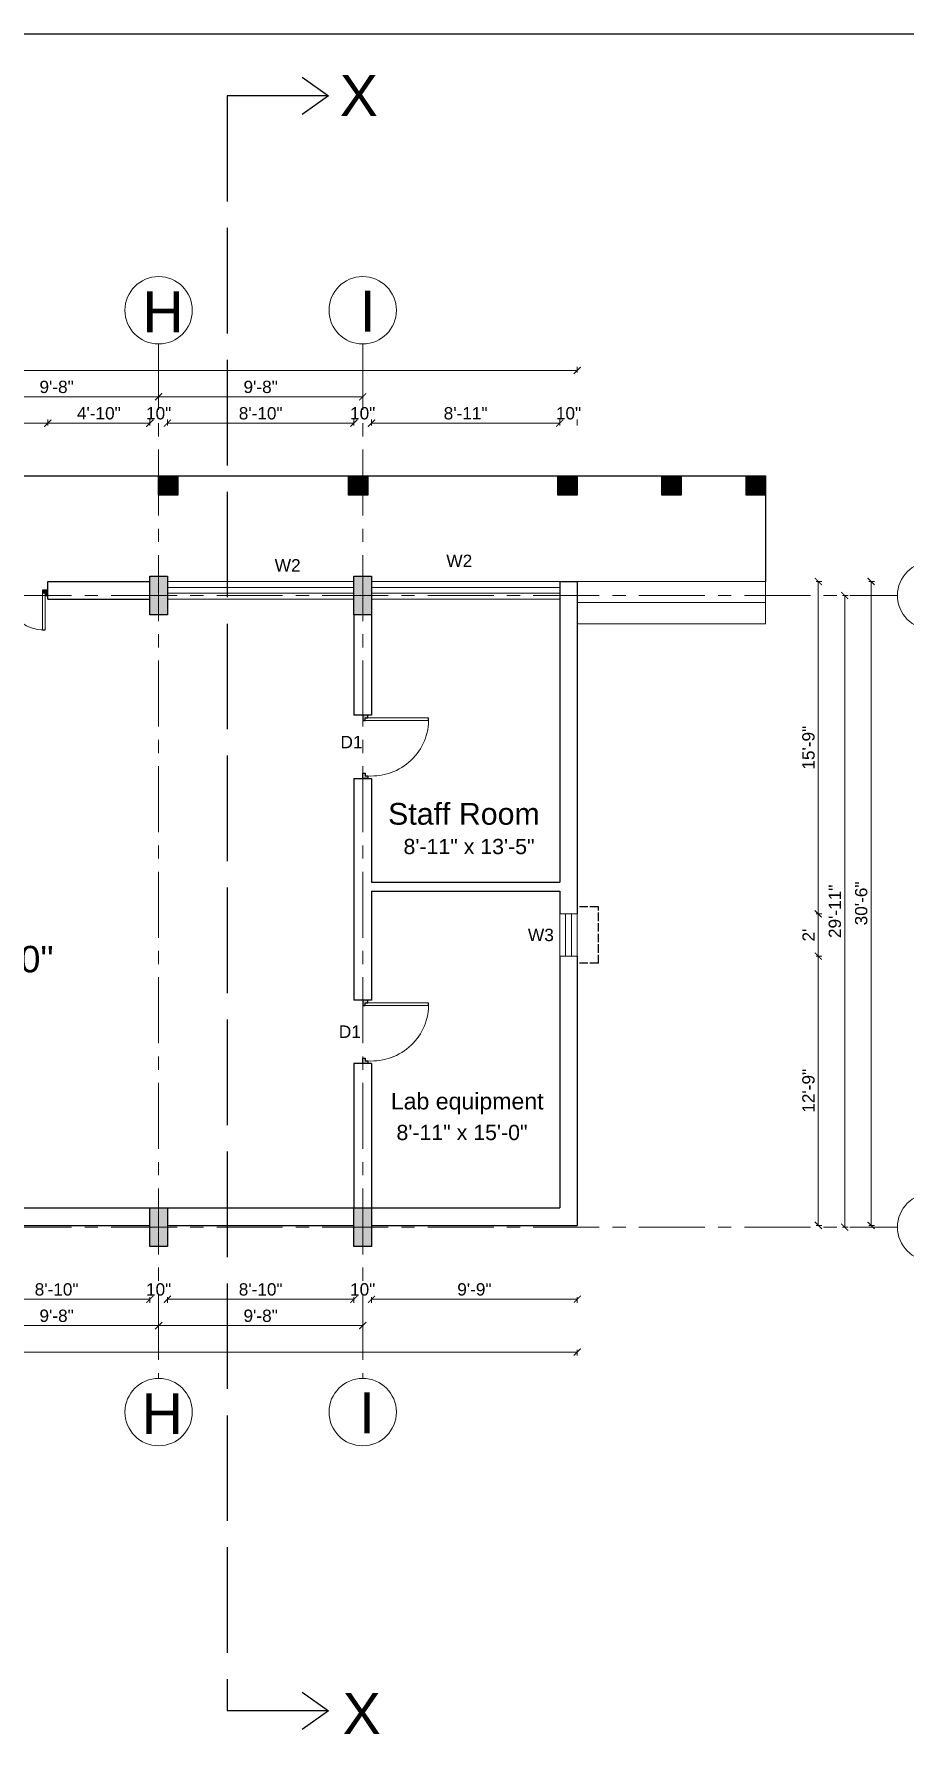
# Model space of a CAD drawing. Header units: inches. Extents: x -6800 to 96653, y -25814 to 17379.
# Drawn here: x -2464 to -1970, y 2711 to 3678 of the extents above; entities that cross this region are included whole.
import ezdxf

# ---------------------------------------------------------------- set-up
doc = ezdxf.new("R2010")
doc.units = ezdxf.units.IN
doc.header["$MEASUREMENT"] = 0
doc.header["$PDMODE"] = 34
doc.linetypes.add('ACAD_ISO02W100', pattern=[15, 12, -3])
doc.linetypes.add('CENTER', pattern=[2, 1.25, -0.25, 0.25, -0.25])
doc.layers.add('0 @ 1', color=7, linetype='Continuous')
for name, color, linetype, lineweight in [('Cent line', 54, 'CENTER', 9), ('Column', 101, 'Continuous', 30), ('Const line', 131, 'Continuous', 5), ('dimension', 50, 'Continuous', 20), ('dimension @ 1', 50, 'Continuous', 20), ('Door', 20, 'Continuous', 20), ('Page Format', 7, 'Continuous', 25), ('passage', 42, 'Continuous', 20), ('Sec line', 7, 'ACAD_ISO02W100', 13), ('Stairs', 60, 'Continuous', 13), ('text', 31, 'Continuous', 13), ('Wall', 90, 'Continuous', 30), ('Win ele', 211, 'Continuous', 15), ('Window', 140, 'Continuous', 13)]:
    doc.layers.add(name, color=color, linetype=linetype, lineweight=lineweight)
doc.layers.add('Chajja', color=191, linetype='ACAD_ISO02W100', lineweight=13, transparency=0.75)
doc.styles.get("Standard").update_dxf_attribs({"font": 'arial.ttf'})
doc.dimstyles.get("Standard").update_dxf_attribs({"dimtxt": 7, "dimasz": 4, "dimexe": 2, "dimexo": 2, "dimgap": 2, "dimtad": 1, "dimdec": 0, "dimzin": 0, "dimdsep": 46, "dimlunit": 4, "dimtxsty": 'Standard', "dimblk": 'ARCHTICK', "dimcen": 0.25, "dimclrd": 256, "dimclre": 256, "dimclrt": 256, "dimadec": 0, "dimazin": 0, "dimtfac": 1, "dimtdec": 0, "dimtofl": 0, "dimtmove": 0, "dimatfit": 3, "dimfxl": 1, "dimfxlon": 1, "dimtolj": 1, "dimtzin": 0, "dimlwd": -1, "dimlwe": -1, "dimarcsym": 1})

# ---------------------------------------------------------------- blocks, each defined once
blk = doc.blocks.new('col')
at = {"layer": 'Column'}
h = blk.add_hatch(color=256, dxfattribs=at)
h.dxf.hatch_style = 1
h.paths.add_polyline_path([(830.39, 923.41), (820.39, 923.41), (820.39, 901.41), (830.39, 901.41)])
blk.add_lwpolyline([(820.39, 923.41), (830.39, 923.41), (830.39, 901.41), (820.39, 901.41)], close=True, dxfattribs=at)
blk = doc.blocks.new('ext col2')
at = {"layer": 'Column'}
h = blk.add_hatch(color=256, dxfattribs=at)
h.dxf.hatch_style = 1
h.paths.add_polyline_path([(-33.85, -32.68), (-33.85, -21.68), (-44.85, -21.68), (-44.85, -32.68)])
blk.add_lwpolyline([(-44.85, -21.68), (-33.85, -21.68), (-33.85, -32.68), (-44.85, -32.68)], close=True, dxfattribs=at)
blk = doc.blocks.new('_ArchTick')
at = {"color": 0, "linetype": 'ByBlock', "const_width": 0.15}
blk.add_lwpolyline([(-0.5, -0.5), (0.5, 0.5)], dxfattribs=at)
blk = doc.blocks.new('*D1009')
at = {"layer": 'Defpoints', "color": 0, "transparency": 16777216}
for p in [(-2456.24, 3456.59), (-2504.24, 3369.59), (-2456.24, 3366.59)]:
    blk.add_point(p, dxfattribs=at)
at = {"layer": 'dimension', "transparency": 16777216}
for p, q in [((-2504.24, 3455.34), (-2504.24, 3458.59)), ((-2504.24, 3456.59), (-2456.24, 3456.59)), ((-2456.24, 3455.34), (-2456.24, 3458.59))]:
    blk.add_line(p, q, dxfattribs=at)
at = {"layer": 'dimension', "transparency": 16777216, "xscale": 4, "yscale": 4, "zscale": 4, "rotation": 180}
blk.add_blockref('_ArchTick', (-2504.24, 3456.59), dxfattribs=at)
at = {"layer": 'dimension', "transparency": 16777216, "xscale": 4, "yscale": 4, "zscale": 4}
blk.add_blockref('_ArchTick', (-2456.24, 3456.59), dxfattribs=at)
at = {"layer": 'dimension', "transparency": 16777216, "insert": (-2480.24, 3462.09), "char_height": 7, "attachment_point": 5}
blk.add_mtext("\\A1;4'", dxfattribs=at)
blk = doc.blocks.new('*D1008')
at = {"layer": 'Defpoints', "color": 0, "transparency": 16777216}
for p in [(-2398.24, 3456.59), (-2456.24, 3366.59), (-2398.24, 3366.59)]:
    blk.add_point(p, dxfattribs=at)
at = {"layer": 'dimension', "transparency": 16777216}
for p, q in [((-2456.24, 3455.34), (-2456.24, 3458.59)), ((-2456.24, 3456.59), (-2398.24, 3456.59)), ((-2398.24, 3455.34), (-2398.24, 3458.59))]:
    blk.add_line(p, q, dxfattribs=at)
at = {"layer": 'dimension', "transparency": 16777216, "xscale": 4, "yscale": 4, "zscale": 4, "rotation": 180}
blk.add_blockref('_ArchTick', (-2456.24, 3456.59), dxfattribs=at)
at = {"layer": 'dimension', "transparency": 16777216, "xscale": 4, "yscale": 4, "zscale": 4}
blk.add_blockref('_ArchTick', (-2398.24, 3456.59), dxfattribs=at)
at = {"layer": 'dimension', "transparency": 16777216, "insert": (-2427.24, 3462.16), "char_height": 7, "attachment_point": 5}
blk.add_mtext('\\A1;4\'-10"', dxfattribs=at)
blk = doc.blocks.new('*D1007')
at = {"layer": 'Defpoints', "color": 0, "transparency": 16777216}
for p in [(-2388.24, 3456.59), (-2398.24, 3366.59), (-2388.24, 3366.59)]:
    blk.add_point(p, dxfattribs=at)
at = {"layer": 'dimension', "transparency": 16777216}
for p, q in [((-2398.24, 3455.34), (-2398.24, 3458.59)), ((-2388.24, 3455.34), (-2388.24, 3458.59))]:
    blk.add_line(p, q, dxfattribs=at)
at = {"layer": 'dimension', "transparency": 16777216, "insert": (-2393.24, 3462.16), "char_height": 7, "attachment_point": 5}
blk.add_mtext('\\A1;10"', dxfattribs=at)
blk = doc.blocks.new('*D1006')
at = {"layer": 'Defpoints', "color": 0, "transparency": 16777216}
for p in [(-2282.24, 3456.59), (-2388.24, 3366.59), (-2282.24, 3366.59)]:
    blk.add_point(p, dxfattribs=at)
at = {"layer": 'dimension', "transparency": 16777216}
for p, q in [((-2388.24, 3455.34), (-2388.24, 3458.59)), ((-2388.24, 3456.59), (-2282.24, 3456.59)), ((-2282.24, 3455.34), (-2282.24, 3458.59))]:
    blk.add_line(p, q, dxfattribs=at)
at = {"layer": 'dimension', "transparency": 16777216, "xscale": 4, "yscale": 4, "zscale": 4, "rotation": 180}
blk.add_blockref('_ArchTick', (-2388.24, 3456.59), dxfattribs=at)
at = {"layer": 'dimension', "transparency": 16777216, "xscale": 4, "yscale": 4, "zscale": 4}
blk.add_blockref('_ArchTick', (-2282.24, 3456.59), dxfattribs=at)
at = {"layer": 'dimension', "transparency": 16777216, "insert": (-2335.24, 3462.16), "char_height": 7, "attachment_point": 5}
blk.add_mtext('\\A1;8\'-10"', dxfattribs=at)
blk = doc.blocks.new('*D1005')
at = {"layer": 'Defpoints', "color": 0, "transparency": 16777216}
for p in [(-2272.24, 3456.59), (-2282.24, 3366.59), (-2272.24, 3363.25)]:
    blk.add_point(p, dxfattribs=at)
at = {"layer": 'dimension', "transparency": 16777216}
for p, q in [((-2282.24, 3455.34), (-2282.24, 3458.59)), ((-2272.24, 3455.34), (-2272.24, 3458.59))]:
    blk.add_line(p, q, dxfattribs=at)
at = {"layer": 'dimension', "transparency": 16777216, "insert": (-2277.24, 3462.16), "char_height": 7, "attachment_point": 5}
blk.add_mtext('\\A1;10"', dxfattribs=at)
blk = doc.blocks.new('*D1004')
at = {"layer": 'Defpoints', "color": 0, "transparency": 16777216}
for p in [(-2165.24, 3456.59), (-2272.24, 3363.25), (-2165.24, 3366.59)]:
    blk.add_point(p, dxfattribs=at)
at = {"layer": 'dimension', "transparency": 16777216}
for p, q in [((-2272.24, 3455.34), (-2272.24, 3458.59)), ((-2272.24, 3456.59), (-2165.24, 3456.59)), ((-2165.24, 3455.34), (-2165.24, 3458.59))]:
    blk.add_line(p, q, dxfattribs=at)
at = {"layer": 'dimension', "transparency": 16777216, "xscale": 4, "yscale": 4, "zscale": 4, "rotation": 180}
blk.add_blockref('_ArchTick', (-2272.24, 3456.59), dxfattribs=at)
at = {"layer": 'dimension', "transparency": 16777216, "xscale": 4, "yscale": 4, "zscale": 4}
blk.add_blockref('_ArchTick', (-2165.24, 3456.59), dxfattribs=at)
at = {"layer": 'dimension', "transparency": 16777216, "insert": (-2218.74, 3462.16), "char_height": 7, "attachment_point": 5}
blk.add_mtext('\\A1;8\'-11"', dxfattribs=at)
blk = doc.blocks.new('*D1003')
at = {"layer": 'Defpoints', "color": 0, "transparency": 16777216}
for p in [(-2155.24, 3456.59), (-2165.24, 3366.59), (-2155.24, 3366.59)]:
    blk.add_point(p, dxfattribs=at)
at = {"layer": 'dimension', "transparency": 16777216}
for p, q in [((-2165.24, 3455.34), (-2165.24, 3458.59)), ((-2155.24, 3455.34), (-2155.24, 3458.59))]:
    blk.add_line(p, q, dxfattribs=at)
at = {"layer": 'dimension', "transparency": 16777216, "insert": (-2160.24, 3462.16), "char_height": 7, "attachment_point": 5}
blk.add_mtext('\\A1;10"', dxfattribs=at)
blk = doc.blocks.new('*D994')
at = {"layer": 'Defpoints', "color": 0, "transparency": 16777216}
for p in [(-2393.24, 3471.59), (-2509.24, 3369.59), (-2393.24, 3369.59)]:
    blk.add_point(p, dxfattribs=at)
at = {"layer": 'dimension', "transparency": 16777216}
for p, q in [((-2509.24, 3470.34), (-2509.24, 3473.59)), ((-2509.24, 3471.59), (-2393.24, 3471.59)), ((-2393.24, 3470.34), (-2393.24, 3473.59))]:
    blk.add_line(p, q, dxfattribs=at)
at = {"layer": 'dimension', "transparency": 16777216, "xscale": 4, "yscale": 4, "zscale": 4, "rotation": 180}
blk.add_blockref('_ArchTick', (-2509.24, 3471.59), dxfattribs=at)
at = {"layer": 'dimension', "transparency": 16777216, "xscale": 4, "yscale": 4, "zscale": 4}
blk.add_blockref('_ArchTick', (-2393.24, 3471.59), dxfattribs=at)
at = {"layer": 'dimension', "transparency": 16777216, "insert": (-2451.24, 3477.16), "char_height": 7, "attachment_point": 5}
blk.add_mtext('\\A1;9\'-8"', dxfattribs=at)
blk = doc.blocks.new('*D993')
at = {"layer": 'Defpoints', "color": 0, "transparency": 16777216}
for p in [(-2277.24, 3471.59), (-2393.24, 3369.59), (-2277.24, 3369.59)]:
    blk.add_point(p, dxfattribs=at)
at = {"layer": 'dimension', "transparency": 16777216}
for p, q in [((-2393.24, 3470.34), (-2393.24, 3473.59)), ((-2393.24, 3471.59), (-2277.24, 3471.59)), ((-2277.24, 3470.34), (-2277.24, 3473.59))]:
    blk.add_line(p, q, dxfattribs=at)
at = {"layer": 'dimension', "transparency": 16777216, "xscale": 4, "yscale": 4, "zscale": 4, "rotation": 180}
blk.add_blockref('_ArchTick', (-2393.24, 3471.59), dxfattribs=at)
at = {"layer": 'dimension', "transparency": 16777216, "xscale": 4, "yscale": 4, "zscale": 4}
blk.add_blockref('_ArchTick', (-2277.24, 3471.59), dxfattribs=at)
at = {"layer": 'dimension', "transparency": 16777216, "insert": (-2335.24, 3477.16), "char_height": 7, "attachment_point": 5}
blk.add_mtext('\\A1;9\'-8"', dxfattribs=at)
blk = doc.blocks.new('*D992')
at = {"layer": 'Defpoints', "color": 0, "transparency": 16777216}
for p in [(-2155.24, 3486.59), (-3327.24, 3366.59), (-2155.24, 3366.59)]:
    blk.add_point(p, dxfattribs=at)
at = {"layer": 'dimension', "transparency": 16777216}
for p, q in [((-3327.24, 3485.34), (-3327.24, 3488.59)), ((-2155.24, 3485.34), (-2155.24, 3488.59)), ((-3327.24, 3486.59), (-2155.24, 3486.59))]:
    blk.add_line(p, q, dxfattribs=at)
at = {"layer": 'dimension', "transparency": 16777216, "xscale": 4, "yscale": 4, "zscale": 4, "rotation": 180}
blk.add_blockref('_ArchTick', (-3327.24, 3486.59), dxfattribs=at)
at = {"layer": 'dimension', "transparency": 16777216, "xscale": 4, "yscale": 4, "zscale": 4}
blk.add_blockref('_ArchTick', (-2155.24, 3486.59), dxfattribs=at)
at = {"layer": 'dimension', "transparency": 16777216, "insert": (-2741.24, 3492.16), "char_height": 7, "attachment_point": 5}
blk.add_mtext('\\A1;97\'-8"', dxfattribs=at)
blk = doc.blocks.new('*D968')
at = {"layer": 'Defpoints', "color": 0, "transparency": 16777216}
for p in [(-2504.24, 3000.59), (-2398.24, 3000.59), (-2398.24, 2958.59)]:
    blk.add_point(p, dxfattribs=at)
at = {"layer": 'dimension', "transparency": 16777216}
for p, q in [((-2504.24, 2959.84), (-2504.24, 2956.59)), ((-2504.24, 2958.59), (-2398.24, 2958.59)), ((-2398.24, 2959.84), (-2398.24, 2956.59))]:
    blk.add_line(p, q, dxfattribs=at)
at = {"layer": 'dimension', "transparency": 16777216, "xscale": 4, "yscale": 4, "zscale": 4, "rotation": 180}
blk.add_blockref('_ArchTick', (-2504.24, 2958.59), dxfattribs=at)
at = {"layer": 'dimension', "transparency": 16777216, "xscale": 4, "yscale": 4, "zscale": 4}
blk.add_blockref('_ArchTick', (-2398.24, 2958.59), dxfattribs=at)
at = {"layer": 'dimension', "transparency": 16777216, "insert": (-2451.24, 2964.16), "char_height": 7, "attachment_point": 5}
blk.add_mtext('\\A1;8\'-10"', dxfattribs=at)
blk = doc.blocks.new('*D967')
at = {"layer": 'Defpoints', "color": 0, "transparency": 16777216}
for p in [(-2398.24, 3000.59), (-2388.24, 3000.59), (-2388.24, 2958.59)]:
    blk.add_point(p, dxfattribs=at)
at = {"layer": 'dimension', "transparency": 16777216}
for p, q in [((-2398.24, 2959.84), (-2398.24, 2956.59)), ((-2388.24, 2959.84), (-2388.24, 2956.59))]:
    blk.add_line(p, q, dxfattribs=at)
at = {"layer": 'dimension', "transparency": 16777216, "insert": (-2393.24, 2964.16), "char_height": 7, "attachment_point": 5}
blk.add_mtext('\\A1;10"', dxfattribs=at)
blk = doc.blocks.new('*D966')
at = {"layer": 'Defpoints', "color": 0, "transparency": 16777216}
for p in [(-2388.24, 3000.59), (-2282.24, 2999.59), (-2282.24, 2958.59)]:
    blk.add_point(p, dxfattribs=at)
at = {"layer": 'dimension', "transparency": 16777216}
for p, q in [((-2388.24, 2959.84), (-2388.24, 2956.59)), ((-2388.24, 2958.59), (-2282.24, 2958.59)), ((-2282.24, 2959.84), (-2282.24, 2956.59))]:
    blk.add_line(p, q, dxfattribs=at)
at = {"layer": 'dimension', "transparency": 16777216, "xscale": 4, "yscale": 4, "zscale": 4, "rotation": 180}
blk.add_blockref('_ArchTick', (-2388.24, 2958.59), dxfattribs=at)
at = {"layer": 'dimension', "transparency": 16777216, "xscale": 4, "yscale": 4, "zscale": 4}
blk.add_blockref('_ArchTick', (-2282.24, 2958.59), dxfattribs=at)
at = {"layer": 'dimension', "transparency": 16777216, "insert": (-2335.24, 2964.16), "char_height": 7, "attachment_point": 5}
blk.add_mtext('\\A1;8\'-10"', dxfattribs=at)
blk = doc.blocks.new('*D965')
at = {"layer": 'Defpoints', "color": 0, "transparency": 16777216}
for p in [(-2282.24, 2999.59), (-2272.24, 2999.59), (-2272.24, 2958.59)]:
    blk.add_point(p, dxfattribs=at)
at = {"layer": 'dimension', "transparency": 16777216}
for p, q in [((-2282.24, 2959.84), (-2282.24, 2956.59)), ((-2272.24, 2959.84), (-2272.24, 2956.59))]:
    blk.add_line(p, q, dxfattribs=at)
at = {"layer": 'dimension', "transparency": 16777216, "insert": (-2277.24, 2964.16), "char_height": 7, "attachment_point": 5}
blk.add_mtext('\\A1;10"', dxfattribs=at)
blk = doc.blocks.new('*D964')
at = {"layer": 'Defpoints', "color": 0, "transparency": 16777216}
for p in [(-2272.24, 2999.59), (-2155.24, 3000.59), (-2155.24, 2958.59)]:
    blk.add_point(p, dxfattribs=at)
at = {"layer": 'dimension', "transparency": 16777216}
for p, q in [((-2272.24, 2959.84), (-2272.24, 2956.59)), ((-2272.24, 2958.59), (-2155.24, 2958.59)), ((-2155.24, 2959.84), (-2155.24, 2956.59))]:
    blk.add_line(p, q, dxfattribs=at)
at = {"layer": 'dimension', "transparency": 16777216, "xscale": 4, "yscale": 4, "zscale": 4, "rotation": 180}
blk.add_blockref('_ArchTick', (-2272.24, 2958.59), dxfattribs=at)
at = {"layer": 'dimension', "transparency": 16777216, "xscale": 4, "yscale": 4, "zscale": 4}
blk.add_blockref('_ArchTick', (-2155.24, 2958.59), dxfattribs=at)
at = {"layer": 'dimension', "transparency": 16777216, "insert": (-2213.74, 2964.16), "char_height": 7, "attachment_point": 5}
blk.add_mtext('\\A1;9\'-9"', dxfattribs=at)
blk = doc.blocks.new('*D957')
at = {"layer": 'Defpoints', "color": 0, "transparency": 16777216}
for p in [(-2509.24, 2988.59), (-2393.24, 2988.59), (-2393.24, 2943.59)]:
    blk.add_point(p, dxfattribs=at)
at = {"layer": 'dimension', "transparency": 16777216}
for p, q in [((-2509.24, 2944.84), (-2509.24, 2941.59)), ((-2509.24, 2943.59), (-2393.24, 2943.59)), ((-2393.24, 2944.84), (-2393.24, 2941.59))]:
    blk.add_line(p, q, dxfattribs=at)
at = {"layer": 'dimension', "transparency": 16777216, "xscale": 4, "yscale": 4, "zscale": 4, "rotation": 180}
blk.add_blockref('_ArchTick', (-2509.24, 2943.59), dxfattribs=at)
at = {"layer": 'dimension', "transparency": 16777216, "xscale": 4, "yscale": 4, "zscale": 4}
blk.add_blockref('_ArchTick', (-2393.24, 2943.59), dxfattribs=at)
at = {"layer": 'dimension', "transparency": 16777216, "insert": (-2451.24, 2949.16), "char_height": 7, "attachment_point": 5}
blk.add_mtext('\\A1;9\'-8"', dxfattribs=at)
blk = doc.blocks.new('*D956')
at = {"layer": 'Defpoints', "color": 0, "transparency": 16777216}
for p in [(-2393.24, 2988.59), (-2277.24, 2988.59), (-2277.24, 2943.59)]:
    blk.add_point(p, dxfattribs=at)
at = {"layer": 'dimension', "transparency": 16777216}
for p, q in [((-2393.24, 2944.84), (-2393.24, 2941.59)), ((-2393.24, 2943.59), (-2277.24, 2943.59)), ((-2277.24, 2944.84), (-2277.24, 2941.59))]:
    blk.add_line(p, q, dxfattribs=at)
at = {"layer": 'dimension', "transparency": 16777216, "xscale": 4, "yscale": 4, "zscale": 4, "rotation": 180}
blk.add_blockref('_ArchTick', (-2393.24, 2943.59), dxfattribs=at)
at = {"layer": 'dimension', "transparency": 16777216, "xscale": 4, "yscale": 4, "zscale": 4}
blk.add_blockref('_ArchTick', (-2277.24, 2943.59), dxfattribs=at)
at = {"layer": 'dimension', "transparency": 16777216, "insert": (-2335.24, 2949.16), "char_height": 7, "attachment_point": 5}
blk.add_mtext('\\A1;9\'-8"', dxfattribs=at)
blk = doc.blocks.new('*D955')
at = {"layer": 'Defpoints', "color": 0, "transparency": 16777216}
for p in [(-3327.24, 3000.59), (-2155.24, 3000.59), (-2155.24, 2928.59)]:
    blk.add_point(p, dxfattribs=at)
at = {"layer": 'dimension', "transparency": 16777216}
for p, q in [((-3327.24, 2929.84), (-3327.24, 2926.59)), ((-3327.24, 2928.59), (-2155.24, 2928.59)), ((-2155.24, 2929.84), (-2155.24, 2926.59))]:
    blk.add_line(p, q, dxfattribs=at)
at = {"layer": 'dimension', "transparency": 16777216, "xscale": 4, "yscale": 4, "zscale": 4, "rotation": 180}
blk.add_blockref('_ArchTick', (-3327.24, 2928.59), dxfattribs=at)
at = {"layer": 'dimension', "transparency": 16777216, "xscale": 4, "yscale": 4, "zscale": 4}
blk.add_blockref('_ArchTick', (-2155.24, 2928.59), dxfattribs=at)
at = {"layer": 'dimension', "transparency": 16777216, "insert": (-2741.24, 2934.16), "char_height": 7, "attachment_point": 5}
blk.add_mtext('\\A1;97\'-8"', dxfattribs=at)
blk = doc.blocks.new('*D954')
at = {"layer": 'Defpoints', "color": 0, "transparency": 16777216}
for p in [(-2155.24, 3366.59), (-2155.24, 3177.59), (-2018.24, 3177.59)]:
    blk.add_point(p, dxfattribs=at)
at = {"layer": 'dimension', "transparency": 16777216}
for p, q in [((-2019.49, 3366.59), (-2016.24, 3366.59)), ((-2018.24, 3366.59), (-2018.24, 3177.59)), ((-2019.49, 3177.59), (-2016.24, 3177.59))]:
    blk.add_line(p, q, dxfattribs=at)
at = {"layer": 'dimension', "transparency": 16777216, "xscale": 4, "yscale": 4, "zscale": 4}
for p, rotation in [((-2018.24, 3366.59), 90), ((-2018.24, 3177.59), 270)]:
    blk.add_blockref('_ArchTick', p, dxfattribs=dict(at, rotation=rotation))
at = {"layer": 'dimension', "transparency": 16777216, "insert": (-2023.81, 3272.09), "char_height": 7, "attachment_point": 5, "rotation": 90}
blk.add_mtext('\\A1;15\'-9"', dxfattribs=at)
blk = doc.blocks.new('*D953')
at = {"layer": 'Defpoints', "color": 0, "transparency": 16777216}
for p in [(-2155.24, 3177.59), (-2155.24, 3153.59), (-2018.24, 3153.59)]:
    blk.add_point(p, dxfattribs=at)
at = {"layer": 'dimension', "transparency": 16777216}
for p, q in [((-2019.49, 3177.59), (-2016.24, 3177.59)), ((-2018.24, 3177.59), (-2018.24, 3153.59)), ((-2019.49, 3153.59), (-2016.24, 3153.59))]:
    blk.add_line(p, q, dxfattribs=at)
at = {"layer": 'dimension', "transparency": 16777216, "xscale": 4, "yscale": 4, "zscale": 4}
for p, rotation in [((-2018.24, 3177.59), 90), ((-2018.24, 3153.59), 270)]:
    blk.add_blockref('_ArchTick', p, dxfattribs=dict(at, rotation=rotation))
at = {"layer": 'dimension', "transparency": 16777216, "insert": (-2023.76, 3165.59), "char_height": 7, "attachment_point": 5, "rotation": 90}
blk.add_mtext("\\A1;2'", dxfattribs=at)
blk = doc.blocks.new('*D952')
at = {"layer": 'Defpoints', "color": 0, "transparency": 16777216}
for p in [(-2155.24, 3153.59), (-2155.24, 3000.59), (-2018.24, 3000.59)]:
    blk.add_point(p, dxfattribs=at)
at = {"layer": 'dimension', "transparency": 16777216}
for p, q in [((-2019.49, 3153.59), (-2016.24, 3153.59)), ((-2018.24, 3153.59), (-2018.24, 3000.59)), ((-2019.49, 3000.59), (-2016.24, 3000.59))]:
    blk.add_line(p, q, dxfattribs=at)
at = {"layer": 'dimension', "transparency": 16777216, "xscale": 4, "yscale": 4, "zscale": 4}
for p, rotation in [((-2018.24, 3153.59), 90), ((-2018.24, 3000.59), 270)]:
    blk.add_blockref('_ArchTick', p, dxfattribs=dict(at, rotation=rotation))
at = {"layer": 'dimension', "transparency": 16777216, "insert": (-2023.81, 3077.09), "char_height": 7, "attachment_point": 5, "rotation": 90}
blk.add_mtext('\\A1;12\'-9"', dxfattribs=at)
blk = doc.blocks.new('*D951')
at = {"layer": 'Defpoints', "color": 0, "transparency": 16777216}
for p in [(-2277.24, 3358.59), (-2277.24, 2999.59), (-2003.24, 2999.59)]:
    blk.add_point(p, dxfattribs=at)
at = {"layer": 'dimension', "transparency": 16777216}
for p, q in [((-2004.49, 3358.59), (-2001.24, 3358.59)), ((-2003.24, 3358.59), (-2003.24, 2999.59)), ((-2004.49, 2999.59), (-2001.24, 2999.59))]:
    blk.add_line(p, q, dxfattribs=at)
at = {"layer": 'dimension', "transparency": 16777216, "xscale": 4, "yscale": 4, "zscale": 4}
for p, rotation in [((-2003.24, 3358.59), 90), ((-2003.24, 2999.59), 270)]:
    blk.add_blockref('_ArchTick', p, dxfattribs=dict(at, rotation=rotation))
at = {"layer": 'dimension', "transparency": 16777216, "insert": (-2008.81, 3179.09), "char_height": 7, "attachment_point": 5, "rotation": 90}
blk.add_mtext('\\A1;29\'-11"', dxfattribs=at)
blk = doc.blocks.new('*D950')
at = {"layer": 'Defpoints', "color": 0, "transparency": 16777216}
for p in [(-2155.24, 3366.59), (-2155.24, 3000.59), (-1988.24, 3000.59)]:
    blk.add_point(p, dxfattribs=at)
at = {"layer": 'dimension', "transparency": 16777216}
for p, q in [((-1989.49, 3366.59), (-1986.24, 3366.59)), ((-1988.24, 3366.59), (-1988.24, 3000.59)), ((-1989.49, 3000.59), (-1986.24, 3000.59))]:
    blk.add_line(p, q, dxfattribs=at)
at = {"layer": 'dimension', "transparency": 16777216, "xscale": 4, "yscale": 4, "zscale": 4}
for p, rotation in [((-1988.24, 3366.59), 90), ((-1988.24, 3000.59), 270)]:
    blk.add_blockref('_ArchTick', p, dxfattribs=dict(at, rotation=rotation))
at = {"layer": 'dimension', "transparency": 16777216, "insert": (-1993.82, 3183.59), "char_height": 7, "attachment_point": 5, "rotation": 90}
blk.add_mtext('\\A1;30\'-6"', dxfattribs=at)
blk = doc.blocks.new('D')
at = {"transparency": 33554508}
h = blk.add_hatch(color=4, dxfattribs=at)
h.dxf.hatch_style = 1
h.paths.add_polyline_path([(619.55, 27.79), (621.05, 27.79), (621.05, 29.29), (618.05, 29.29), (618.05, 26.29), (619.55, 26.29)])
h = blk.add_hatch(color=4, dxfattribs=at)
h.dxf.hatch_style = 1
h.paths.add_polyline_path([(664.55, 26.29), (666.05, 26.29), (666.05, 29.29), (663.05, 29.29), (663.05, 27.79), (664.55, 27.79)])
for p, q in [((618.05, 26.29), (618.05, 29.29)), ((618.05, 29.29), (621.05, 29.29)), ((621.05, 29.29), (621.05, 27.79)), ((666.05, 29.29), (663.05, 29.29)), ((663.05, 29.29), (663.05, 27.79)), ((666.05, 26.29), (666.05, 29.29)), ((619.55, 26.29), (618.05, 26.29)), ((621.05, 27.79), (619.55, 27.79)), ((619.55, 27.79), (619.55, 26.29)), ((663.05, 27.79), (664.55, 27.79)), ((664.55, 27.79), (664.55, 26.29)), ((664.55, 26.29), (666.05, 26.29)), ((621.05, 6.79), (619.55, 6.79)), ((663.05, 6.79), (664.55, 6.79))]:
    blk.add_line(p, q)
at = {"layer": 'Door'}
for p, q in [((619.55, 6.79), (619.55, 27.79)), ((621.05, 27.79), (621.05, 6.79)), ((663.05, 27.79), (663.05, 6.79)), ((664.55, 6.79), (664.55, 27.79))]:
    blk.add_line(p, q, dxfattribs=at)
for centre, radius, start, end in [((620.3, 28.54), 21.76, 268.02507, 1.97493), ((663.8, 28.51), 21.74, 179.93185, 271.97728)]:
    blk.add_arc(centre, radius, start, end, dxfattribs=at)
blk = doc.blocks.new('D1')
at = {"transparency": 33554508}
h = blk.add_hatch(color=4, dxfattribs=at)
h.dxf.hatch_style = 1
h.paths.add_polyline_path([(579.58, -15.73), (581.08, -15.73), (581.08, -14.23), (578.08, -14.23), (578.08, -17.23), (579.58, -17.23)])
h.paths.add_polyline_path([(612.58, -15.73), (612.58, -17.23), (614.08, -17.23), (614.08, -14.23), (611.08, -14.23), (611.08, -15.73)])
for p, q in [((578.08, -17.23), (578.08, -14.23)), ((578.08, -14.23), (581.08, -14.23)), ((579.58, -17.23), (578.08, -17.23)), ((581.08, -15.73), (579.58, -15.73)), ((579.58, -15.73), (579.58, -17.23)), ((581.08, -14.23), (581.08, -15.73)), ((614.08, -14.23), (611.08, -14.23)), ((611.08, -14.23), (611.08, -15.73)), ((611.08, -15.73), (612.58, -15.73)), ((612.58, -15.73), (612.58, -17.23)), ((612.58, -17.23), (614.08, -17.23)), ((614.08, -17.23), (614.08, -14.23)), ((611.08, -51.73), (612.58, -51.73))]:
    blk.add_line(p, q)
at = {"layer": 'Door'}
for p, q in [((611.08, -15.73), (611.08, -51.73)), ((612.58, -51.73), (612.58, -15.73))]:
    blk.add_line(p, q, dxfattribs=at)
blk.add_arc((611.83, -19.41), 32.32, 176.12441, 271.32953, dxfattribs=at)

msp = doc.modelspace()

# ---------------------------------------------------------------- linework, layer by layer
at = {"layer": 'Cent line', "ltscale": 30, "transparency": 33554643}
for p, q in [((-2393.24, 3501.59), (-2393.24, 2913.59)), ((-2277.24, 3501.59), (-2277.24, 2913.59)), ((-3440.24, 3358.59), (-1973.24, 3358.59)), ((-3440.24, 2999.59), (-1973.24, 2999.59))]:
    msp.add_line(p, q, dxfattribs=at)
at = {"layer": 'Chajja', "lineweight": 25, "ltscale": 0.4, "transparency": 33554687}
for p, q in [((-2143.24, 3181.59), (-2155.24, 3181.59)), ((-2143.24, 3149.59), (-2143.24, 3181.59)), ((-2143.24, 3149.59), (-2155.24, 3149.59))]:
    msp.add_line(p, q, dxfattribs=at)
at = {"layer": 'Const line', "lineweight": 25, "transparency": 33554687}
msp.add_line((-2165.24, 3366.59), (-2155.24, 3366.59), dxfattribs=at)
at = {"layer": 'Page Format'}
msp.add_line((-4087.92, 3677.79), (-910.32, 3677.79), dxfattribs=at)
at = {"layer": 'passage', "lineweight": 25, "transparency": 33554687}
for p, q in [((-3365.24, 3426.59), (-2048.24, 3426.59)), ((-2048.24, 3415.59), (-2048.24, 3366.59))]:
    msp.add_line(p, q, dxfattribs=at)
at = {"layer": 'Sec line', "lineweight": 25, "ltscale": 5, "transparency": 33554687}
msp.add_line((-2354.34, 3642.59), (-2354.34, 2724.59), dxfattribs=at)
at = {"layer": 'Stairs'}
for p, q in [((-2155.24, 3366.59), (-2048.24, 3366.59)), ((-2048.24, 3366.59), (-2048.24, 3342.59)), ((-2155.24, 3354.59), (-2048.24, 3354.59)), ((-2155.24, 3342.59), (-2048.24, 3342.59))]:
    msp.add_line(p, q, dxfattribs=at)
at = {"layer": 'text', "transparency": 33554687}
for centre in [(-2393.24, 3520.73), (-2277.24, 3520.73), (-1954.09, 3358.59), (-1954.09, 2999.59), (-2393.24, 2894.45), (-2277.24, 2894.45)]:
    msp.add_circle(centre, 19.15, dxfattribs=at)
at = {"layer": 'Wall'}
for p, q in [((-2456.24, 3366.59), (-2398.24, 3366.59)), ((-2456.24, 3356.59), (-2456.24, 3366.59)), ((-2165.24, 3366.59), (-2165.24, 3356.59)), ((-2155.24, 3366.59), (-2155.24, 3177.59)), ((-2456.24, 3356.59), (-2398.24, 3356.59)), ((-2165.24, 3356.59), (-2165.24, 3195.59)), ((-2282.24, 3347.59), (-2282.24, 3290.59)), ((-2272.24, 3347.59), (-2272.24, 3290.59)), ((-2272.24, 3290.59), (-2282.24, 3290.59)), ((-2282.24, 3254.59), (-2282.24, 3128.59)), ((-2282.24, 3254.59), (-2272.24, 3254.59)), ((-2272.24, 3254.59), (-2272.24, 3195.59)), ((-2272.24, 3195.59), (-2165.24, 3195.59)), ((-2272.24, 3190.59), (-2272.24, 3128.59)), ((-2272.24, 3190.59), (-2165.24, 3190.59)), ((-2165.24, 3190.59), (-2165.24, 3177.59)), ((-2165.24, 3153.59), (-2165.24, 3010.59)), ((-2155.24, 3153.59), (-2155.24, 3000.59)), ((-2272.24, 3128.59), (-2282.24, 3128.59)), ((-2282.24, 3092.59), (-2282.24, 3010.59)), ((-2272.24, 3092.59), (-2282.24, 3092.59)), ((-2272.24, 3092.59), (-2272.24, 3010.59)), ((-2504.24, 3010.59), (-2398.24, 3010.59)), ((-2388.24, 3010.59), (-2282.24, 3010.59)), ((-2272.24, 3010.59), (-2165.24, 3010.59)), ((-2504.24, 3000.59), (-2398.24, 3000.59)), ((-2388.24, 3000.59), (-2282.24, 3000.59)), ((-2272.24, 3000.59), (-2155.24, 3000.59))]:
    msp.add_line(p, q, dxfattribs=at)
at = {"layer": 'Window'}
for p, q in [((-2388.24, 3363.25), (-2282.24, 3363.25)), ((-2272.24, 3366.59), (-2165.24, 3366.59)), ((-2272.24, 3363.25), (-2165.24, 3363.25)), ((-2388.24, 3359.92), (-2282.24, 3359.92)), ((-2272.24, 3359.92), (-2165.24, 3359.92)), ((-2165.24, 3356.59), (-2272.24, 3356.59)), ((-2161.91, 3177.59), (-2161.91, 3153.59)), ((-2158.57, 3177.59), (-2158.57, 3153.59))]:
    msp.add_line(p, q, dxfattribs=at)
for points in [[(-2388.24, 3366.59), (-2282.24, 3366.59)], [(-2282.24, 3356.59), (-2388.24, 3356.59)]]:
    msp.add_lwpolyline(points, dxfattribs=at)
msp.add_lwpolyline([(-2155.24, 3153.59), (-2165.24, 3153.59), (-2165.24, 3177.59), (-2155.24, 3177.59)], close=True, dxfattribs=at)

# ---------------------------------------------------------------- block references
at = {"lineweight": 25, "transparency": 33554687}
msp.add_blockref('D', (-3122.29, 3332.3), dxfattribs=at)
at = {"lineweight": 25, "transparency": 33554687, "rotation": 90}
for p in [(-2291.47, 2676.5), (-2291.47, 2514.5)]:
    msp.add_blockref('D1', p, dxfattribs=at)
at = {"layer": 'Win ele', "transparency": 33554526, "rotation": 180}
for p in [(-2427.09, 3393.9), (-2319.09, 3393.9), (-2200.09, 3393.9), (-2141.09, 3393.9), (-2093.09, 3393.9)]:
    msp.add_blockref('ext col2', p, dxfattribs=at)
at = {"layer": 'Win ele', "transparency": 33554526}
for p in [(-3218.63, 2446.18), (-3102.63, 2446.18), (-3218.63, 2087.18), (-3102.63, 2087.18)]:
    msp.add_blockref('col', p, dxfattribs=at)

# ---------------------------------------------------------------- texts
at = {"layer": 'text', "transparency": 33554687, "attachment_point": 1}
for s, width, gutter_width, insert, char_height in [('X', 337.7784, 5.82, (-2290.28, 3654.45), 23.29), ('H', 337.7784, 5.82, (-2402.43, 3531.48), 23.29), ('I', 337.7784, 5.82, (-2278.94, 3531.92), 23.29), ('W2', 1192.2441, 35.26, (-2327.27, 3379.29), 7.052), ('W2', 1192.2441, 35.26, (-2229.72, 3381.84), 7.052), ('D1', 1192.2441, 35.26, (-2289.89, 3278.85), 7.052), ('Staff Room', 614.2686, 3.08, (-2262.81, 3240.68), 12.34), ('8\'-11" x 13\'-5"', 431.6771, 2.17, (-2254.03, 3220.27), 8.6717), ('W3', 1192.2441, 35.26, (-2183.33, 3169.21), 7.052), ('38\'-3" x 28\'-10"', 749.2243, 3.76, (-2593.96, 3159.47), 15.0508), ('D1', 1192.2441, 35.26, (-2290.83, 3114.22), 7.052), (' Lab equipment', 467.7173, 2.35, (-2264.9, 3075.9), 9.3957), ('8\'-11" x 15\'-0"', 431.6771, 2.17, (-2258.03, 3057.74), 8.6717), ('H', 337.7784, 5.82, (-2402.85, 2905.2), 23.29), ('I', 337.7784, 5.82, (-2279.36, 2905.63), 23.29), ('X', 337.7784, 5.82, (-2288.63, 2734.76), 23.29)]:
    msp.add_mtext_dynamic_manual_height_columns(s, width=width, gutter_width=gutter_width, heights=[0], dxfattribs=dict(at, insert=insert, char_height=char_height))

# ---------------------------------------------------------------- dimensions: what is measured, and where the dimension line sits
at = {"layer": 'dimension @ 1', "transparency": 33554651}
for base, p1, p2, picture, middle in [((-2155.24, 3486.59), (-3327.24, 3366.59), (-2155.24, 3366.59), '*D992', (-2741.24, 3492.16)), ((-2393.24, 3471.59), (-2509.24, 3369.59), (-2393.24, 3369.59), '*D994', (-2451.24, 3477.16)), ((-2277.24, 3471.59), (-2393.24, 3369.59), (-2277.24, 3369.59), '*D993', (-2335.24, 3477.16)), ((-2456.24, 3456.59), (-2504.24, 3369.59), (-2456.24, 3366.59), '*D1009', (-2480.24, 3462.09)), ((-2398.24, 3456.59), (-2456.24, 3366.59), (-2398.24, 3366.59), '*D1008', (-2427.24, 3462.16)), ((-2388.24, 3456.59), (-2398.24, 3366.59), (-2388.24, 3366.59), '*D1007', (-2393.24, 3462.16)), ((-2282.24, 3456.59), (-2388.24, 3366.59), (-2282.24, 3366.59), '*D1006', (-2335.24, 3462.16)), ((-2272.24, 3456.59), (-2282.24, 3366.59), (-2272.24, 3363.25), '*D1005', (-2277.24, 3462.16)), ((-2165.24, 3456.59), (-2272.24, 3363.25), (-2165.24, 3366.59), '*D1004', (-2218.74, 3462.16)), ((-2155.24, 3456.59), (-2165.24, 3366.59), (-2155.24, 3366.59), '*D1003', (-2160.24, 3462.16)), ((-2155.24, 2928.59), (-3327.24, 3000.59), (-2155.24, 3000.59), '*D955', (-2741.24, 2934.16)), ((-2398.24, 2958.59), (-2504.24, 3000.59), (-2398.24, 3000.59), '*D968', (-2451.24, 2964.16)), ((-2388.24, 2958.59), (-2398.24, 3000.59), (-2388.24, 3000.59), '*D967', (-2393.24, 2964.16)), ((-2282.24, 2958.59), (-2388.24, 3000.59), (-2282.24, 2999.59), '*D966', (-2335.24, 2964.16)), ((-2272.24, 2958.59), (-2282.24, 2999.59), (-2272.24, 2999.59), '*D965', (-2277.24, 2964.16)), ((-2155.24, 2958.59), (-2272.24, 2999.59), (-2155.24, 3000.59), '*D964', (-2213.74, 2964.16)), ((-2393.24, 2943.59), (-2509.24, 2988.59), (-2393.24, 2988.59), '*D957', (-2451.24, 2949.16)), ((-2277.24, 2943.59), (-2393.24, 2988.59), (-2277.24, 2988.59), '*D956', (-2335.24, 2949.16))]:
    dim = msp.add_linear_dim(base=base, p1=p1, p2=p2, dimstyle='Standard', override={"dimscale": 1, "dimtix": 1, "dimtofl": 0, "dimtmove": 1, "dimatfit": 0, "dimfxl": 1.25}, dxfattribs=at)
    dim.commit()
    dim.dimension.update_dxf_attribs({"geometry": picture, "text_midpoint": middle})
for base, p1, p2, picture, middle in [((-2018.24, 3177.59), (-2155.24, 3366.59), (-2155.24, 3177.59), '*D954', (-2023.81, 3272.09)), ((-1988.24, 3000.59), (-2155.24, 3366.59), (-2155.24, 3000.59), '*D950', (-1993.82, 3183.59)), ((-2003.24, 2999.59), (-2277.24, 3358.59), (-2277.24, 2999.59), '*D951', (-2008.81, 3179.09)), ((-2018.24, 3153.59), (-2155.24, 3177.59), (-2155.24, 3153.59), '*D953', (-2023.76, 3165.59)), ((-2018.24, 3000.59), (-2155.24, 3153.59), (-2155.24, 3000.59), '*D952', (-2023.81, 3077.09))]:
    dim = msp.add_linear_dim(base=base, p1=p1, p2=p2, angle=90, dimstyle='Standard', override={"dimscale": 1, "dimtix": 1, "dimtofl": 0, "dimtmove": 1, "dimatfit": 0, "dimfxl": 1.25}, dxfattribs=at)
    dim.commit()
    dim.dimension.update_dxf_attribs({"geometry": picture, "text_midpoint": middle})

# ---------------------------------------------------------------- leaders
at = {"layer": '0 @ 1', "lineweight": 25, "ltscale": 10, "transparency": 33554687}
for points in [[(-2296.69, 3642.59), (-2354.34, 3642.59)], [(-2296.69, 2724.59), (-2354.34, 2724.59)]]:
    msp.add_leader(points, dimstyle='Standard', override={"dimscale": 1, "dimasz": 15, "dimgap": 2, "dimtad": 0, "dimldrblk": 'Open90'}, dxfattribs=at)

doc.saveas('drawing.dxf')
